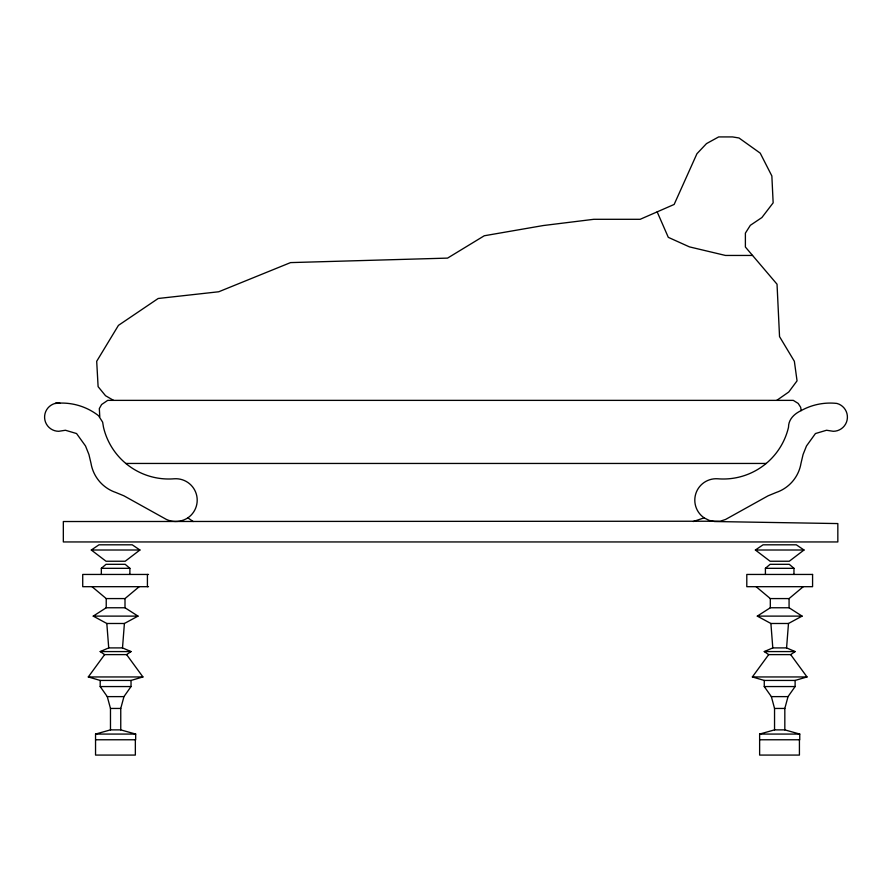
<?xml version="1.0" encoding="UTF-8"?>
<svg xmlns="http://www.w3.org/2000/svg" width="892" height="892" viewBox="0 0 892 892"><rect width="100%" height="100%" fill="white"/><g stroke="black" fill="none" stroke-linecap="round" stroke-linejoin="round"><path stroke-width="1.34" d="M122.505 647.904L108.724 647.904L100.194 651.573L104.62 654.616L126.608 654.616L131.035 651.573L122.505 647.904L124.401 623.486L138.004 616.116L125.003 607.764L106.226 607.764L93.225 616.116L106.817 623.486L124.401 623.486M786.577 647.904L772.795 647.904L764.266 651.573L768.692 654.616L790.68 654.616L795.118 651.573L786.577 647.904L788.483 623.486L802.086 616.116L789.074 607.764L770.309 607.764L757.297 616.116L770.9 623.486L788.483 623.486M95.544 739.769L135.673 739.769L135.673 734.071L120.754 729.879L120.754 708.449L123.955 696.619L131.035 686.561L131.035 680.44L142.932 676.95L126.608 654.616M759.627 739.769L799.756 739.769L799.756 734.071L784.826 729.879L784.826 708.449L788.026 696.619L795.118 686.561L795.118 680.44L807.015 676.95L790.68 654.616M131.035 680.44L100.194 680.44L88.297 676.95L104.62 654.616M795.118 680.44L764.266 680.44L752.369 676.95L768.692 654.616M101.342 574.448L101.342 568.327L106.025 564.313L125.203 564.313L129.886 568.327L129.886 574.448M765.414 574.448L765.414 568.327L770.097 564.313L789.275 564.313L793.958 568.327L793.958 574.448M92.032 586.691L106.226 598.577L125.003 598.577L139.197 586.691M756.104 586.691L770.309 598.577L789.074 598.577L803.268 586.691M139.921 550.007L125.203 561.246L106.025 561.246L91.296 550.007L98.979 544.811L132.239 544.811L139.921 550.007L91.296 550.007M804.004 550.007L789.275 561.246L770.097 561.246L755.379 550.007L763.061 544.811L796.322 544.811L804.004 550.007L755.379 550.007M776.765 400.374L788.762 392.001L797.047 380.839L794.359 361.293L779.541 336.618L777.032 284.214L745.389 247.028L745.389 233.124L750.35 225.308L761.891 217.548L773.152 202.83L771.859 175.969L760.218 153.134L739 137.981L732.555 136.922L718.651 136.922L706.475 143.623L696.931 153.736L674.151 204.446L640.177 219.298L593.849 219.298L543.273 225.542L484.278 235.767L447.561 258.111L290.547 262.605L218.763 291.762L158.196 298.486L118.446 325.368L96.693 361.293L98.109 386.649L105.535 395.725L113.552 400.374M704.134 517.851L709.129 520.382L714.603 521.53L837.833 523.571L837.833 541.946L63.332 541.946L63.332 521.53L720.19 521.229L725.508 519.49L768.079 495.818L776.341 492.417A37.241 37.241 0 0 0 801.005 463.271L803.079 454.496L806.491 445.967L815.444 433.545L826.549 430.256L833.228 431.293A14.172 14.172 0 0 0 836.897 403.429L836.718 403.418A59.853 59.853 0 0 0 801.139 410.621C794.438 413.732 788.461 419.273 788.517 427.212A67.023 67.023 0 0 1 717.87 478.792A21.43 21.43 0 0 0 704.134 517.851L693.274 521.53M187.866 517.851C181.567 521.998 173.36 522.634 166.492 519.49L123.921 495.818L115.659 492.417A37.241 37.241 0 0 1 90.995 463.271L88.921 454.496L85.509 445.967L76.556 433.545L65.451 430.256L58.772 431.293A14.172 14.172 0 0 1 55.103 403.429L59.876 403.095L55.282 403.418A59.853 59.853 0 0 1 98.544 415.705L102.647 422.172L103.483 427.212A67.023 67.023 0 0 0 174.13 478.792A21.43 21.43 0 0 1 187.866 517.851L193.174 521.53M135.35 739.769L135.35 755.078L95.544 755.078L95.544 734.071L110.474 729.879L120.754 729.879M799.422 739.769L799.422 755.078L759.627 755.078L759.627 734.071L774.546 729.879L784.826 729.879M752.547 255.446L725.475 255.446L689.416 246.872L668.298 237.35L657.17 211.872M125.817 463.45L766.183 463.45M101.342 568.327L129.886 568.327M765.414 568.327L793.958 568.327M148.507 574.448L82.722 574.448L82.722 586.691L148.507 586.691M93.225 616.116L138.004 616.116M757.297 616.116L802.086 616.116M100.194 651.573L131.035 651.573M764.266 651.573L795.118 651.573M88.297 676.95L142.932 676.95M752.369 676.95L807.015 676.95M100.194 680.44L100.194 686.561L131.035 686.561M764.266 680.44L764.266 686.561L795.118 686.561M100.194 686.561L107.274 696.619L123.955 696.619M764.266 686.561L771.357 696.619L788.026 696.619M107.274 696.619L110.474 708.449L120.754 708.449M771.357 696.619L774.546 708.449L784.826 708.449M95.544 734.071L135.673 734.071M759.627 734.071L799.756 734.071M801.139 410.621L800.693 407.354L798.217 403.44L793.289 400.374L107.698 400.374L101.61 404.522L99.324 408.558L99.781 416.742M770.9 623.486L772.795 647.904M106.817 623.486L108.724 647.904M789.074 598.577L789.074 607.764M774.546 708.449L774.546 729.879M770.309 598.577L770.309 607.764M147.414 574.448L147.414 586.691M125.003 598.577L125.003 607.764M110.474 708.449L110.474 729.879M106.226 598.577L106.226 607.764M812.579 574.448L746.794 574.448L746.794 586.691L812.579 586.691L812.579 574.448"/></g></svg>
